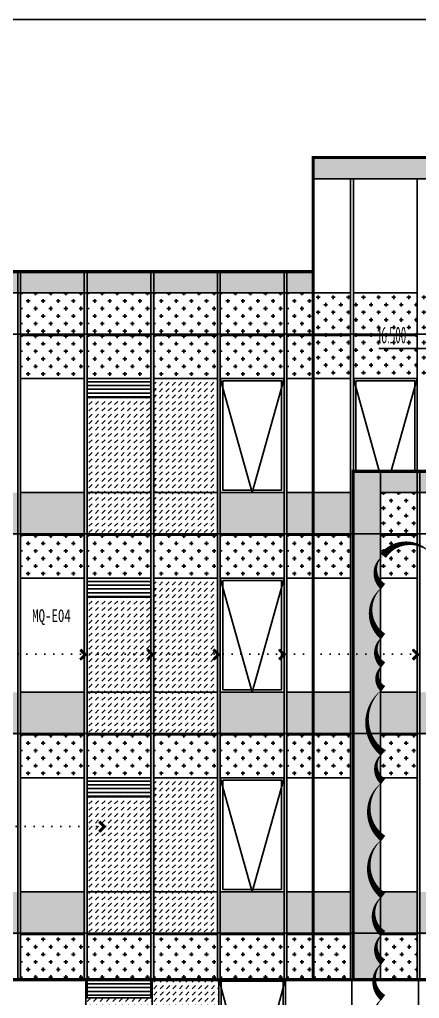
# Model space of a CAD drawing. Extents: x -863035 to 270371, y -8918 to 240488.
# Drawn here: x -294612 to -286202, y 33985 to 54575 of the extents above; entities that cross this region are included whole.
import ezdxf
from ezdxf.xclip import XClip

# ---------------------------------------------------------------- set-up
doc = ezdxf.new("R2010")
doc.units = 0
doc.header["$LTSCALE"] = 1000
doc.header["$MEASUREMENT"] = 0
doc.header["$XCLIPFRAME"] = 0
doc.linetypes.add('109-34 轴网$0$L1$0$$AUDIT_BAD_LTYPE1', pattern=[0])
doc.linetypes.add('DOT2', pattern=[0.125, 0, -0.125])
for name, color, linetype in [('01-标注_标高', 200, 'Continuous'), ('01-标注_符号', 200, 'Continuous'), ('02-TEXT_标注', 130, 'Continuous'), ('05-填充_156', 156, 'Continuous'), ('05-填充_18', 18, 'Continuous'), ('05-填充_天正', 26, 'Continuous'), ('A-C_窗', 140, 'Continuous'), ('D_铝板', 181, 'Continuous'), ('E-立面', 255, 'Continuous'), ('E-立面轮廓', 241, 'Continuous')]:
    doc.layers.add(name, color=color, linetype=linetype)
doc.layers.add('04-不打印_辅助线', color=165, linetype='Continuous', plot=False)
doc.layers.add('DIM_MODI', color=6, linetype='Continuous', plot=False)
doc.styles.add('_TCH_DIM', font='ROS1', dxfattribs={"width": 0.75, "bigfont": 'JD'})
doc.styles.add('_TCH_LABEL', font='', dxfattribs={"width": 0.75})
doc.styles.add('logo-3', font='', dxfattribs={"width": 0.8})
doc.styles.get('_TCH_LABEL').set_extended_font_data('SimSun')
doc.styles.get('logo-3').set_extended_font_data('SimSun')
doc.dimstyles.new('副本 ISO-1', dxfattribs={"dimtxt": 2.5, "dimasz": 1.5, "dimexe": 1.25, "dimexo": 0.625, "dimtad": 1, "dimdec": 0, "dimtxsty": 'logo-3', "dimblk": 'ARCHTICK', "dimcen": 2.5, "dimdle": 1, "dimadec": 0, "dimazin": 0, "dimtfac": 1, "dimtdec": 0, "dimtix": 1, "dimtmove": 0, "dimatfit": 3, "dimldrblk": 'AR', "dimfxl": 0, "dimarcsym": 0})
pattern_1 = [(45, (31079.99, 14907.46), (4e-14, 134.70384), [95.25, -95.25])]
pattern_2 = [(360, (36680, 14907.46), (158.75, 158.75), [79.375, -238.125]), (90, (36719.68, 14867.77), (-158.75, 158.75), [79.375, -238.125])]
pattern_3 = [(360, (38080, 14907.46), (158.75, 158.75), [79.375, -238.125]), (90, (38119.68, 14867.77), (-158.75, 158.75), [79.375, -238.125])]
pattern_4 = [(360, (39480, 14907.46), (158.75, 158.75), [79.375, -238.125]), (90, (39519.68, 14867.77), (-158.75, 158.75), [79.375, -238.125])]
pattern_5 = [(360, (40880, 14907.46), (158.75, 158.75), [79.375, -238.125]), (90, (40919.68, 14867.77), (-158.75, 158.75), [79.375, -238.125])]
pattern_6 = [(360, (42280, 14907.46), (158.75, 158.75), [79.375, -238.125]), (90, (42319.68, 14867.77), (-158.75, 158.75), [79.375, -238.125])]
pattern_7 = [(45, (31079.99, 19107.46), (4e-14, 134.70384), [95.25, -95.25])]
pattern_8 = [(45, (31079.99, 23307.46), (4e-14, 134.70384), [95.25, -95.25])]

# ---------------------------------------------------------------- blocks, each defined once
blk = doc.blocks.new('*U24')
at = {"layer": '05-填充_18'}
h = blk.add_hatch(color=256, dxfattribs=at)
h.dxf.hatch_style = 1
h.paths.add_polyline_path([(60, -14550), (0, -14550), (0, 310), (60, 310)])
blk.add_lwpolyline([(60, -14550), (0, -14550), (0, 310), (60, 310)], close=True)
blk = doc.blocks.new('*U25')
at = {"layer": '05-填充_18'}
h = blk.add_hatch(color=256, dxfattribs=at)
h.dxf.hatch_style = 1
h.paths.add_polyline_path([(60, -10350), (0, -10350), (0, 310), (60, 310)])
blk.add_lwpolyline([(60, -10350), (0, -10350), (0, 310), (60, 310)], close=True)
blk = doc.blocks.new('A$C2DDF4F07')
at = {"layer": 'A-C_窗'}
for points in [[(0, 2400), (1340, 2400), (1340, 0), (0, 0)], [(50, 2350), (1290, 2350), (1290, 50), (50, 50)]]:
    blk.add_lwpolyline(points, close=True, dxfattribs=at)
blk.add_lwpolyline([(0, 2400), (670, 0), (1340, 2400)], dxfattribs=at)
blk = doc.blocks.new('_ArchTick')
at = {"color": 0, "linetype": 'ByBlock', "const_width": 0.4}
blk.add_lwpolyline([(-0.5, -0.5), (0.5, 0.5)], dxfattribs=at)
blk = doc.blocks.new('*X7')
at = {"color": 0}
for p, q in [((-1012.312, 1692.723), (-1012.284, 1692.723)), ((-1012.312, 1692.722), (-1012.312, 1692.723)), ((-1012.311, 1692.724), (-1012.285, 1692.724)), ((-1012.311, 1692.721), (-1012.311, 1692.724)), ((-1012.311, 1692.722), (-1012.283, 1692.722)), ((-1012.31, 1692.725), (-1012.286, 1692.725)), ((-1012.31, 1692.72), (-1012.31, 1692.725)), ((-1012.31, 1692.721), (-1012.282, 1692.721)), ((-1012.309, 1692.726), (-1012.287, 1692.726)), ((-1012.309, 1692.719), (-1012.309, 1692.726)), ((-1012.309, 1692.72), (-1012.281, 1692.72)), ((-1012.308, 1692.727), (-1012.288, 1692.727)), ((-1012.308, 1692.718), (-1012.308, 1692.727)), ((-1012.308, 1692.719), (-1012.28, 1692.719)), ((-1012.307, 1692.728), (-1012.289, 1692.728)), ((-1012.307, 1692.717), (-1012.307, 1692.728)), ((-1012.307, 1692.718), (-1012.279, 1692.718)), ((-1012.306, 1692.729), (-1012.29, 1692.729)), ((-1012.306, 1692.716), (-1012.306, 1692.729)), ((-1012.306, 1692.717), (-1012.278, 1692.717)), ((-1012.305, 1692.73), (-1012.291, 1692.73)), ((-1012.305, 1692.715), (-1012.305, 1692.73)), ((-1012.305, 1692.716), (-1012.277, 1692.716)), ((-1012.304, 1692.731), (-1012.292, 1692.731)), ((-1012.304, 1692.714), (-1012.304, 1692.731)), ((-1012.304, 1692.715), (-1012.276, 1692.715)), ((-1012.303, 1692.732), (-1012.293, 1692.732)), ((-1012.303, 1692.713), (-1012.303, 1692.732)), ((-1012.303, 1692.714), (-1012.275, 1692.714)), ((-1012.302, 1692.733), (-1012.294, 1692.733)), ((-1012.302, 1692.712), (-1012.302, 1692.733)), ((-1012.302, 1692.713), (-1012.274, 1692.713)), ((-1012.301, 1692.734), (-1012.295, 1692.734)), ((-1012.301, 1692.711), (-1012.301, 1692.734)), ((-1012.301, 1692.712), (-1012.273, 1692.712)), ((-1012.3, 1692.735), (-1012.296, 1692.735)), ((-1012.3, 1692.71), (-1012.3, 1692.735)), ((-1012.3, 1692.711), (-1012.272, 1692.711)), ((-1012.299, 1692.736), (-1012.297, 1692.736)), ((-1012.299, 1692.709), (-1012.299, 1692.736)), ((-1012.299, 1692.71), (-1012.271, 1692.71)), ((-1012.298, 1692.708), (-1012.298, 1692.736)), ((-1012.298, 1692.709), (-1012.27, 1692.709)), ((-1012.297, 1692.707), (-1012.297, 1692.735)), ((-1012.297, 1692.708), (-1012.269, 1692.708)), ((-1012.296, 1692.706), (-1012.296, 1692.734)), ((-1012.296, 1692.707), (-1012.268, 1692.707)), ((-1012.295, 1692.705), (-1012.295, 1692.733)), ((-1012.295, 1692.706), (-1012.267, 1692.706)), ((-1012.294, 1692.704), (-1012.294, 1692.732)), ((-1012.294, 1692.705), (-1012.266, 1692.705)), ((-1012.293, 1692.703), (-1012.293, 1692.731)), ((-1012.293, 1692.704), (-1012.265, 1692.704)), ((-1012.292, 1692.702), (-1012.292, 1692.73)), ((-1012.292, 1692.703), (-1012.264, 1692.703)), ((-1012.291, 1692.701), (-1012.291, 1692.729)), ((-1012.291, 1692.702), (-1012.263, 1692.702)), ((-1012.29, 1692.7), (-1012.29, 1692.728)), ((-1012.29, 1692.701), (-1012.262, 1692.701)), ((-1012.289, 1692.699), (-1012.289, 1692.727)), ((-1012.289, 1692.7), (-1012.261, 1692.7)), ((-1012.288, 1692.698), (-1012.288, 1692.726)), ((-1012.287, 1692.697), (-1012.287, 1692.725)), ((-1012.286, 1692.696), (-1012.286, 1692.724)), ((-1012.285, 1692.695), (-1012.285, 1692.723)), ((-1012.284, 1692.694), (-1012.284, 1692.722)), ((-1012.283, 1692.693), (-1012.283, 1692.721)), ((-1012.282, 1692.692), (-1012.282, 1692.72)), ((-1012.281, 1692.691), (-1012.281, 1692.719)), ((-1012.28, 1692.69), (-1012.28, 1692.718)), ((-1012.279, 1692.689), (-1012.279, 1692.717)), ((-1012.278, 1692.688), (-1012.278, 1692.716)), ((-1012.277, 1692.687), (-1012.277, 1692.715)), ((-1012.276, 1692.686), (-1012.276, 1692.714)), ((-1012.275, 1692.685), (-1012.275, 1692.713)), ((-1012.274, 1692.684), (-1012.274, 1692.712)), ((-1012.273, 1692.683), (-1012.273, 1692.711)), ((-1012.272, 1692.682), (-1012.272, 1692.71)), ((-1012.271, 1692.681), (-1012.271, 1692.709)), ((-1012.27, 1692.68), (-1012.27, 1692.708)), ((-1012.269, 1692.679), (-1012.269, 1692.707)), ((-1012.268, 1692.678), (-1012.268, 1692.706)), ((-1012.267, 1692.677), (-1012.267, 1692.705)), ((-1012.266, 1692.676), (-1012.266, 1692.704)), ((-1012.265, 1692.675), (-1012.265, 1692.703)), ((-1012.264, 1692.674), (-1012.264, 1692.702)), ((-1012.263, 1692.673), (-1012.263, 1692.701)), ((-1012.262, 1692.672), (-1012.262, 1692.7)), ((-1012.261, 1692.671), (-1012.261, 1692.699)), ((-1012.312, 1692.618), (-1012.283, 1692.618)), ((-1012.312, 1692.617), (-1012.312, 1692.618)), ((-1012.311, 1692.619), (-1012.282, 1692.619)), ((-1012.311, 1692.616), (-1012.311, 1692.619)), ((-1012.311, 1692.617), (-1012.284, 1692.617)), ((-1012.31, 1692.62), (-1012.281, 1692.62)), ((-1012.31, 1692.615), (-1012.31, 1692.62)), ((-1012.31, 1692.616), (-1012.285, 1692.616)), ((-1012.309, 1692.621), (-1012.28, 1692.621)), ((-1012.309, 1692.614), (-1012.309, 1692.621)), ((-1012.309, 1692.615), (-1012.286, 1692.615)), ((-1012.308, 1692.622), (-1012.279, 1692.622)), ((-1012.308, 1692.613), (-1012.308, 1692.622)), ((-1012.308, 1692.614), (-1012.287, 1692.614)), ((-1012.307, 1692.623), (-1012.278, 1692.623)), ((-1012.307, 1692.612), (-1012.307, 1692.623)), ((-1012.307, 1692.613), (-1012.288, 1692.613)), ((-1012.306, 1692.624), (-1012.277, 1692.624)), ((-1012.306, 1692.611), (-1012.306, 1692.624)), ((-1012.306, 1692.612), (-1012.289, 1692.612)), ((-1012.305, 1692.625), (-1012.276, 1692.625)), ((-1012.305, 1692.61), (-1012.305, 1692.625)), ((-1012.305, 1692.611), (-1012.29, 1692.611)), ((-1012.304, 1692.626), (-1012.275, 1692.626)), ((-1012.304, 1692.609), (-1012.304, 1692.626)), ((-1012.304, 1692.61), (-1012.291, 1692.61)), ((-1012.303, 1692.627), (-1012.274, 1692.627)), ((-1012.303, 1692.608), (-1012.303, 1692.627)), ((-1012.303, 1692.609), (-1012.292, 1692.609)), ((-1012.302, 1692.628), (-1012.273, 1692.628)), ((-1012.302, 1692.607), (-1012.302, 1692.628)), ((-1012.302, 1692.608), (-1012.293, 1692.608)), ((-1012.301, 1692.629), (-1012.272, 1692.629)), ((-1012.301, 1692.606), (-1012.301, 1692.629)), ((-1012.301, 1692.607), (-1012.294, 1692.607)), ((-1012.3, 1692.63), (-1012.271, 1692.63)), ((-1012.3, 1692.605), (-1012.3, 1692.63)), ((-1012.3, 1692.606), (-1012.295, 1692.606)), ((-1012.299, 1692.631), (-1012.27, 1692.631)), ((-1012.299, 1692.604), (-1012.299, 1692.631)), ((-1012.299, 1692.605), (-1012.296, 1692.605)), ((-1012.298, 1692.632), (-1012.269, 1692.632)), ((-1012.298, 1692.603), (-1012.298, 1692.632)), ((-1012.298, 1692.604), (-1012.297, 1692.604)), ((-1012.297, 1692.633), (-1012.268, 1692.633)), ((-1012.297, 1692.604), (-1012.297, 1692.633)), ((-1012.296, 1692.634), (-1012.267, 1692.634)), ((-1012.296, 1692.605), (-1012.296, 1692.634)), ((-1012.295, 1692.635), (-1012.266, 1692.635)), ((-1012.295, 1692.606), (-1012.295, 1692.635)), ((-1012.294, 1692.636), (-1012.265, 1692.636)), ((-1012.294, 1692.607), (-1012.294, 1692.636)), ((-1012.293, 1692.637), (-1012.264, 1692.637)), ((-1012.293, 1692.608), (-1012.293, 1692.637)), ((-1012.292, 1692.638), (-1012.263, 1692.638)), ((-1012.292, 1692.609), (-1012.292, 1692.638)), ((-1012.291, 1692.639), (-1012.262, 1692.639)), ((-1012.291, 1692.61), (-1012.291, 1692.639)), ((-1012.29, 1692.64), (-1012.261, 1692.64)), ((-1012.29, 1692.611), (-1012.29, 1692.64)), ((-1012.289, 1692.641), (-1012.26, 1692.641)), ((-1012.289, 1692.612), (-1012.289, 1692.641)), ((-1012.288, 1692.699), (-1012.26, 1692.699)), ((-1012.288, 1692.642), (-1012.259, 1692.642)), ((-1012.288, 1692.613), (-1012.288, 1692.642)), ((-1012.287, 1692.698), (-1012.259, 1692.698)), ((-1012.287, 1692.643), (-1012.258, 1692.643)), ((-1012.287, 1692.614), (-1012.287, 1692.643)), ((-1012.286, 1692.697), (-1012.258, 1692.697)), ((-1012.286, 1692.644), (-1012.257, 1692.644)), ((-1012.286, 1692.615), (-1012.286, 1692.644)), ((-1012.285, 1692.696), (-1012.257, 1692.696)), ((-1012.285, 1692.645), (-1012.256, 1692.645)), ((-1012.285, 1692.616), (-1012.285, 1692.645)), ((-1012.284, 1692.695), (-1012.256, 1692.695)), ((-1012.284, 1692.646), (-1012.255, 1692.646)), ((-1012.284, 1692.617), (-1012.284, 1692.646)), ((-1012.283, 1692.694), (-1012.255, 1692.694)), ((-1012.283, 1692.647), (-1012.254, 1692.647)), ((-1012.283, 1692.618), (-1012.283, 1692.647)), ((-1012.282, 1692.693), (-1012.254, 1692.693)), ((-1012.282, 1692.648), (-1012.253, 1692.648)), ((-1012.282, 1692.619), (-1012.282, 1692.648)), ((-1012.281, 1692.692), (-1012.253, 1692.692)), ((-1012.281, 1692.649), (-1012.252, 1692.649)), ((-1012.281, 1692.62), (-1012.281, 1692.649)), ((-1012.28, 1692.691), (-1012.252, 1692.691)), ((-1012.28, 1692.65), (-1012.251, 1692.65)), ((-1012.28, 1692.621), (-1012.28, 1692.65)), ((-1012.279, 1692.69), (-1012.251, 1692.69)), ((-1012.279, 1692.651), (-1012.25, 1692.651)), ((-1012.279, 1692.622), (-1012.279, 1692.651)), ((-1012.278, 1692.689), (-1012.25, 1692.689)), ((-1012.278, 1692.652), (-1012.249, 1692.652)), ((-1012.278, 1692.623), (-1012.278, 1692.652)), ((-1012.277, 1692.688), (-1012.249, 1692.688)), ((-1012.277, 1692.653), (-1012.248, 1692.653)), ((-1012.277, 1692.624), (-1012.277, 1692.653)), ((-1012.276, 1692.687), (-1012.248, 1692.687)), ((-1012.276, 1692.654), (-1012.247, 1692.654)), ((-1012.276, 1692.625), (-1012.276, 1692.654)), ((-1012.275, 1692.686), (-1012.247, 1692.686)), ((-1012.275, 1692.655), (-1012.246, 1692.655)), ((-1012.275, 1692.626), (-1012.275, 1692.655)), ((-1012.274, 1692.685), (-1012.246, 1692.685)), ((-1012.274, 1692.656), (-1012.245, 1692.656)), ((-1012.274, 1692.627), (-1012.274, 1692.656)), ((-1012.273, 1692.684), (-1012.245, 1692.684)), ((-1012.273, 1692.657), (-1012.244, 1692.657)), ((-1012.273, 1692.628), (-1012.273, 1692.657)), ((-1012.272, 1692.683), (-1012.244, 1692.683)), ((-1012.272, 1692.658), (-1012.243, 1692.658)), ((-1012.272, 1692.629), (-1012.272, 1692.658)), ((-1012.271, 1692.682), (-1012.243, 1692.682)), ((-1012.271, 1692.659), (-1012.242, 1692.659)), ((-1012.271, 1692.63), (-1012.271, 1692.659)), ((-1012.27, 1692.681), (-1012.242, 1692.681)), ((-1012.27, 1692.66), (-1012.241, 1692.66)), ((-1012.27, 1692.631), (-1012.27, 1692.66)), ((-1012.269, 1692.68), (-1012.241, 1692.68)), ((-1012.269, 1692.661), (-1012.24, 1692.661)), ((-1012.269, 1692.632), (-1012.269, 1692.661)), ((-1012.268, 1692.679), (-1012.24, 1692.679)), ((-1012.268, 1692.662), (-1012.239, 1692.662)), ((-1012.268, 1692.633), (-1012.268, 1692.662)), ((-1012.267, 1692.678), (-1012.239, 1692.678)), ((-1012.267, 1692.663), (-1012.238, 1692.663)), ((-1012.267, 1692.634), (-1012.267, 1692.663)), ((-1012.266, 1692.677), (-1012.238, 1692.677)), ((-1012.266, 1692.664), (-1012.237, 1692.664)), ((-1012.266, 1692.635), (-1012.266, 1692.664)), ((-1012.265, 1692.676), (-1012.237, 1692.676)), ((-1012.265, 1692.665), (-1012.236, 1692.665)), ((-1012.265, 1692.636), (-1012.265, 1692.665)), ((-1012.264, 1692.675), (-1012.236, 1692.675)), ((-1012.264, 1692.666), (-1012.235, 1692.666)), ((-1012.264, 1692.637), (-1012.264, 1692.666)), ((-1012.263, 1692.674), (-1012.235, 1692.674)), ((-1012.263, 1692.667), (-1012.234, 1692.667)), ((-1012.263, 1692.638), (-1012.263, 1692.667)), ((-1012.262, 1692.673), (-1012.234, 1692.673)), ((-1012.262, 1692.668), (-1012.233, 1692.668)), ((-1012.262, 1692.639), (-1012.262, 1692.668)), ((-1012.261, 1692.672), (-1012.233, 1692.672)), ((-1012.261, 1692.669), (-1012.232, 1692.669)), ((-1012.261, 1692.64), (-1012.261, 1692.669)), ((-1012.26, 1692.67), (-1012.26, 1692.698)), ((-1012.26, 1692.671), (-1012.232, 1692.671)), ((-1012.26, 1692.67), (-1012.231, 1692.67)), ((-1012.26, 1692.641), (-1012.26, 1692.67)), ((-1012.259, 1692.642), (-1012.259, 1692.697)), ((-1012.258, 1692.643), (-1012.258, 1692.696)), ((-1012.257, 1692.644), (-1012.257, 1692.695)), ((-1012.256, 1692.645), (-1012.256, 1692.694)), ((-1012.255, 1692.646), (-1012.255, 1692.693)), ((-1012.254, 1692.647), (-1012.254, 1692.692)), ((-1012.253, 1692.648), (-1012.253, 1692.691)), ((-1012.252, 1692.649), (-1012.252, 1692.69)), ((-1012.251, 1692.65), (-1012.251, 1692.689)), ((-1012.25, 1692.651), (-1012.25, 1692.688)), ((-1012.249, 1692.652), (-1012.249, 1692.687)), ((-1012.248, 1692.653), (-1012.248, 1692.686)), ((-1012.247, 1692.654), (-1012.247, 1692.685)), ((-1012.246, 1692.655), (-1012.246, 1692.684)), ((-1012.245, 1692.656), (-1012.245, 1692.683)), ((-1012.244, 1692.657), (-1012.244, 1692.682)), ((-1012.243, 1692.658), (-1012.243, 1692.681)), ((-1012.242, 1692.659), (-1012.242, 1692.68)), ((-1012.241, 1692.66), (-1012.241, 1692.679)), ((-1012.24, 1692.661), (-1012.24, 1692.678)), ((-1012.239, 1692.662), (-1012.239, 1692.677)), ((-1012.238, 1692.663), (-1012.238, 1692.676)), ((-1012.237, 1692.664), (-1012.237, 1692.675)), ((-1012.236, 1692.665), (-1012.236, 1692.674)), ((-1012.235, 1692.666), (-1012.235, 1692.673)), ((-1012.234, 1692.667), (-1012.234, 1692.672)), ((-1012.233, 1692.668), (-1012.233, 1692.671)), ((-1012.232, 1692.669), (-1012.232, 1692.67))]:
    blk.add_line(p, q, dxfattribs=at)
blk = doc.blocks.new('A-ARROW')
blk.add_lwpolyline([(0.081, 0.052), (0.067, 0.067), (0, 0), (0.067, -0.067), (0.081, -0.052), (0.028, 0)], close=True)
at = {"rotation": 180}
blk.add_blockref('*X7', (-1012.231, 1692.67), dxfattribs=at)
blk = doc.blocks.new('AR')
at = {"xscale": -21.59999999986031, "yscale": 21.59999999999127, "zscale": 21.6, "rotation": 359.9999997162888}
blk.add_blockref('A-ARROW', (0, 0), dxfattribs=at)
blk = doc.blocks.new('A$C70DF4B89')
at = {"layer": 'A-C_窗'}
for points in [[(-1400, 2640), (0, 2640), (0, 0), (-1400, 0)], [(-1350, 2590), (-50, 2590), (-50, 50), (-1350, 50)]]:
    blk.add_lwpolyline(points, close=True, dxfattribs=at)
blk.add_lwpolyline([(-1400, 2640), (-700, 0), (0, 2640)], dxfattribs=at)
blk = doc.blocks.new('htgrsjuhytj')
at = {"layer": '05-填充_156'}
h = blk.add_hatch(dxfattribs=at)
h.set_pattern_fill('CROSS', color=136, scale=100, angle=90)
h.set_pattern_definition([(360, (36680, 24207.46), (158.75, 158.75), [79.375, -238.125]), (90, (36719.68, 24167.77), (-158.75, 158.75), [79.375, -238.125])])
h.paths.add_polyline_path([(19165.7, -5748.3), (17825.7, -5748.3), (17825.7, -6648.3), (19165.7, -6648.3)])
h = blk.add_hatch(dxfattribs=at)
h.set_pattern_fill('CROSS', color=136, scale=100, angle=90)
h.set_pattern_definition([(360, (38080, 24207.46), (158.75, 158.75), [79.375, -238.125]), (90, (38119.68, 24167.77), (-158.75, 158.75), [79.375, -238.125])])
h.paths.add_polyline_path([(20565.7, -5748.3), (19225.7, -5748.3), (19225.7, -6648.3), (20565.7, -6648.3)])
h = blk.add_hatch(dxfattribs=at)
h.set_pattern_fill('CROSS', color=136, scale=100, angle=90)
h.set_pattern_definition([(360, (39480, 24207.46), (158.75, 158.75), [79.375, -238.125]), (90, (39519.68, 24167.77), (-158.75, 158.75), [79.375, -238.125])])
h.paths.add_polyline_path([(21965.7, -5748.3), (20625.7, -5748.3), (20625.7, -6648.3), (21965.7, -6648.3)])
h = blk.add_hatch(dxfattribs=at)
h.set_pattern_fill('CROSS', color=136, scale=100, angle=90)
h.set_pattern_definition([(360, (40880, 24207.46), (158.75, 158.75), [79.375, -238.125]), (90, (40919.68, 24167.77), (-158.75, 158.75), [79.375, -238.125])])
h.paths.add_polyline_path([(23365.7, -5748.3), (22025.7, -5748.3), (22025.7, -6648.3), (23365.7, -6648.3)])
h = blk.add_hatch(dxfattribs=at)
h.set_pattern_fill('CROSS', color=136, scale=100, angle=90)
h.set_pattern_definition([(360, (42280, 24207.46), (158.75, 158.75), [79.375, -238.125]), (90, (42319.68, 24167.77), (-158.75, 158.75), [79.375, -238.125])])
h.paths.add_polyline_path([(23995.7, -5748.3), (23425.7, -5748.3), (23425.7, -6648.3), (23995.7, -6648.3)])
h = blk.add_hatch(dxfattribs=at)
h.set_pattern_fill('CROSS', color=136, scale=100, angle=90)
h.set_pattern_definition([(90, (11547.93, -171174.53), (-158.75, 158.75), [79.375, -238.125]), (180, (11587.62, -171134.84), (-158.75, -158.75), [79.375, -238.125])])
h.paths.add_polyline_path([(27625.7, -7548.3), (27995.7, -7548.3), (27995.7, -6648.3), (27625.7, -6648.3)])
h.paths.add_polyline_path([(26225.7, -7548.3), (27565.7, -7548.3), (27565.7, -6648.3), (26225.7, -6648.3)])
h.paths.add_polyline_path([(24825.7, -7548.3), (26165.7, -7548.3), (26165.7, -6648.3), (24825.7, -6648.3)])
h.paths.add_polyline_path([(23995.7, -7548.3), (24765.7, -7548.3), (24765.7, -6648.3), (23995.7, -6648.3)])
h.paths.add_polyline_path([(27625.7, -6648.3), (27995.7, -6648.3), (27995.7, -5748.3), (27625.7, -5748.3)])
h.paths.add_polyline_path([(26225.7, -6648.3), (27565.7, -6648.3), (27565.7, -5748.3), (26225.7, -5748.3)])
h.paths.add_polyline_path([(24825.7, -6648.3), (26165.7, -6648.3), (26165.7, -5748.3), (24825.7, -5748.3)])
h.paths.add_polyline_path([(23995.7, -6648.3), (24765.7, -6648.3), (24765.7, -5748.3), (23995.7, -5748.3)])
h = blk.add_hatch(dxfattribs=at)
h.set_pattern_fill('CROSS', color=136, scale=100, angle=90)
h.set_pattern_definition([(360, (36680, 23307.46), (158.75, 158.75), [79.375, -238.125]), (90, (36719.68, 23267.77), (-158.75, 158.75), [79.375, -238.125])])
h.paths.add_polyline_path([(19165.7, -6648.3), (17825.7, -6648.3), (17825.7, -7548.3), (19165.7, -7548.3)])
h = blk.add_hatch(dxfattribs=at)
h.set_pattern_fill('CROSS', color=136, scale=100, angle=90)
h.set_pattern_definition([(360, (38080, 23307.46), (158.75, 158.75), [79.375, -238.125]), (90, (38119.68, 23267.77), (-158.75, 158.75), [79.375, -238.125])])
h.paths.add_polyline_path([(20565.7, -6648.3), (19225.7, -6648.3), (19225.7, -7548.3), (20565.7, -7548.3)])
h = blk.add_hatch(dxfattribs=at)
h.set_pattern_fill('CROSS', color=136, scale=100, angle=90)
h.set_pattern_definition([(360, (39480, 23307.46), (158.75, 158.75), [79.375, -238.125]), (90, (39519.68, 23267.77), (-158.75, 158.75), [79.375, -238.125])])
h.paths.add_polyline_path([(21965.7, -6648.3), (20625.7, -6648.3), (20625.7, -7548.3), (21965.7, -7548.3)])
h = blk.add_hatch(dxfattribs=at)
h.set_pattern_fill('CROSS', color=136, scale=100, angle=90)
h.set_pattern_definition([(360, (40880, 23307.46), (158.75, 158.75), [79.375, -238.125]), (90, (40919.68, 23267.77), (-158.75, 158.75), [79.375, -238.125])])
h.paths.add_polyline_path([(23365.7, -6648.3), (22025.7, -6648.3), (22025.7, -7548.3), (23365.7, -7548.3)])
h = blk.add_hatch(dxfattribs=at)
h.set_pattern_fill('CROSS', color=136, scale=100, angle=90)
h.set_pattern_definition([(360, (42280, 23307.46), (158.75, 158.75), [79.375, -238.125]), (90, (42319.68, 23267.77), (-158.75, 158.75), [79.375, -238.125])])
h.paths.add_polyline_path([(23995.7, -6648.3), (23425.7, -6648.3), (23425.7, -7548.3), (23995.7, -7548.3)])
h = blk.add_hatch(dxfattribs=at)
h.set_pattern_fill('DASH', color=256, scale=100, angle=135)
h.set_pattern_definition(pattern_8)
h.paths.add_polyline_path([(21965.7, -7548.3), (20625.7, -7548.3), (20625.7, -10848.3), (21965.7, -10848.3)])
h = blk.add_hatch(dxfattribs=at)
h.set_pattern_fill('DASH', color=256, scale=100, angle=135)
h.set_pattern_definition(pattern_8)
h.paths.add_polyline_path([(20565.7, -7948.3), (19225.7, -7948.3), (19225.7, -10848.3), (20565.7, -10848.3)])
h = blk.add_hatch(dxfattribs=at)
h.set_pattern_fill('CROSS', color=136, scale=100, angle=90)
h.set_pattern_definition([(360, (43680, 20007.46), (158.75, 158.75), [79.375, -238.125]), (90, (43719.68, 19967.77), (-158.75, 158.75), [79.375, -238.125])])
h.paths.add_polyline_path([(26165.7, -9948.3), (25395.7, -9948.3), (25395.7, -10848.3), (26165.7, -10848.3)])
h = blk.add_hatch(dxfattribs=at)
h.set_pattern_fill('CROSS', color=136, scale=100, angle=90)
h.set_pattern_definition([(360, (36680, 19107.46), (158.75, 158.75), [79.375, -238.125]), (90, (36719.68, 19067.77), (-158.75, 158.75), [79.375, -238.125])])
h.paths.add_polyline_path([(19165.7, -10848.3), (17825.7, -10848.3), (17825.7, -11748.3), (19165.7, -11748.3)])
h = blk.add_hatch(dxfattribs=at)
h.set_pattern_fill('CROSS', color=136, scale=100, angle=90)
h.set_pattern_definition([(360, (38080, 19107.46), (158.75, 158.75), [79.375, -238.125]), (90, (38119.68, 19067.77), (-158.75, 158.75), [79.375, -238.125])])
h.paths.add_polyline_path([(20565.7, -10848.3), (19225.7, -10848.3), (19225.7, -11748.3), (20565.7, -11748.3)])
h = blk.add_hatch(dxfattribs=at)
h.set_pattern_fill('CROSS', color=136, scale=100, angle=90)
h.set_pattern_definition([(360, (39480, 19107.46), (158.75, 158.75), [79.375, -238.125]), (90, (39519.68, 19067.77), (-158.75, 158.75), [79.375, -238.125])])
h.paths.add_polyline_path([(21965.7, -10848.3), (20625.7, -10848.3), (20625.7, -11748.3), (21965.7, -11748.3)])
h = blk.add_hatch(dxfattribs=at)
h.set_pattern_fill('CROSS', color=136, scale=100, angle=90)
h.set_pattern_definition([(360, (40880, 19107.46), (158.75, 158.75), [79.375, -238.125]), (90, (40919.68, 19067.77), (-158.75, 158.75), [79.375, -238.125])])
h.paths.add_polyline_path([(23365.7, -10848.3), (22025.7, -10848.3), (22025.7, -11748.3), (23365.7, -11748.3)])
h = blk.add_hatch(dxfattribs=at)
h.set_pattern_fill('CROSS', color=136, scale=100, angle=90)
h.set_pattern_definition([(360, (42280, 19107.46), (158.75, 158.75), [79.375, -238.125]), (90, (42319.68, 19067.77), (-158.75, 158.75), [79.375, -238.125])])
h.paths.add_polyline_path([(23995.7, -10848.3), (23425.7, -10848.3), (23425.7, -11748.3), (23995.7, -11748.3)])
h = blk.add_hatch(dxfattribs=at)
h.set_pattern_fill('CROSS', color=136, scale=100, angle=90)
h.set_pattern_definition([(360, (42310, 19107.46), (158.75, 158.75), [79.375, -238.125]), (90, (42349.68, 19067.77), (-158.75, 158.75), [79.375, -238.125])])
h.paths.add_polyline_path([(24765.7, -10848.3), (23995.7, -10848.3), (23995.7, -11748.3), (24765.7, -11748.3)])
h = blk.add_hatch(dxfattribs=at)
h.set_pattern_fill('CROSS', color=136, scale=100, angle=90)
h.set_pattern_definition([(360, (43680, 19107.46), (158.75, 158.75), [79.375, -238.125]), (90, (43719.68, 19067.77), (-158.75, 158.75), [79.375, -238.125])])
h.paths.add_polyline_path([(26165.7, -10848.3), (25395.7, -10848.3), (25395.7, -11748.3), (26165.7, -11748.3)])
h = blk.add_hatch(dxfattribs=at)
h.set_pattern_fill('DASH', color=256, scale=100, angle=135)
h.set_pattern_definition(pattern_7)
h.paths.add_polyline_path([(21965.7, -11748.3), (20625.7, -11748.3), (20625.7, -15048.3), (21965.7, -15048.3)])
h = blk.add_hatch(dxfattribs=at)
h.set_pattern_fill('DASH', color=256, scale=100, angle=135)
h.set_pattern_definition(pattern_7)
h.paths.add_polyline_path([(20565.7, -12148.3), (19225.7, -12148.3), (19225.7, -15048.3), (20565.7, -15048.3)])
h = blk.add_hatch(dxfattribs=at)
h.set_pattern_fill('CROSS', color=136, scale=100, angle=90)
h.set_pattern_definition(pattern_2)
h.paths.add_polyline_path([(19165.7, -15048.3), (17825.7, -15048.3), (17825.7, -15948.3), (19165.7, -15948.3)])
h = blk.add_hatch(dxfattribs=at)
h.set_pattern_fill('CROSS', color=136, scale=100, angle=90)
h.set_pattern_definition(pattern_3)
h.paths.add_polyline_path([(20565.7, -15048.3), (19225.7, -15048.3), (19225.7, -15948.3), (20565.7, -15948.3)])
h = blk.add_hatch(dxfattribs=at)
h.set_pattern_fill('CROSS', color=136, scale=100, angle=90)
h.set_pattern_definition(pattern_4)
h.paths.add_polyline_path([(21965.7, -15048.3), (20625.7, -15048.3), (20625.7, -15948.3), (21965.7, -15948.3)])
h = blk.add_hatch(dxfattribs=at)
h.set_pattern_fill('CROSS', color=136, scale=100, angle=90)
h.set_pattern_definition(pattern_5)
h.paths.add_polyline_path([(23365.7, -15048.3), (22025.7, -15048.3), (22025.7, -15948.3), (23365.7, -15948.3)])
h = blk.add_hatch(dxfattribs=at)
h.set_pattern_fill('CROSS', color=136, scale=100, angle=90)
h.set_pattern_definition(pattern_6)
h.paths.add_polyline_path([(23995.7, -15048.3), (23425.7, -15048.3), (23425.7, -15948.3), (23995.7, -15948.3)])
h = blk.add_hatch(dxfattribs=at)
h.set_pattern_fill('CROSS', color=136, scale=100, angle=90)
h.set_pattern_definition([(360, (42310, 14907.46), (158.75, 158.75), [79.375, -238.125]), (90, (42349.68, 14867.77), (-158.75, 158.75), [79.375, -238.125])])
h.paths.add_polyline_path([(24765.7, -15048.3), (23995.7, -15048.3), (23995.7, -15948.3), (24765.7, -15948.3)])
h = blk.add_hatch(dxfattribs=at)
h.set_pattern_fill('CROSS', color=136, scale=100, angle=90)
h.set_pattern_definition([(360, (43680, 14907.46), (158.75, 158.75), [79.375, -238.125]), (90, (43719.68, 14867.77), (-158.75, 158.75), [79.375, -238.125])])
h.paths.add_polyline_path([(26165.7, -15048.3), (25395.7, -15048.3), (25395.7, -15948.3), (26165.7, -15948.3)])
h = blk.add_hatch(dxfattribs=at)
h.set_pattern_fill('DASH', color=256, scale=100, angle=135)
h.set_pattern_definition(pattern_1)
h.paths.add_polyline_path([(21965.7, -15948.3), (20625.7, -15948.3), (20625.7, -19248.3), (21965.7, -19248.3)])
h = blk.add_hatch(dxfattribs=at)
h.set_pattern_fill('DASH', color=256, scale=100, angle=135)
h.set_pattern_definition(pattern_1)
h.paths.add_polyline_path([(20565.7, -16348.3), (19225.7, -16348.3), (19225.7, -19248.3), (20565.7, -19248.3)])
h = blk.add_hatch(dxfattribs=at)
h.set_pattern_fill('CROSS', color=136, scale=100, angle=90)
h.set_pattern_definition(pattern_2)
h.paths.add_polyline_path([(19165.7, -19248.3), (17825.7, -19248.3), (17825.7, -20178.3), (19165.7, -20178.3)])
h = blk.add_hatch(dxfattribs=at)
h.set_pattern_fill('CROSS', color=136, scale=100, angle=90)
h.set_pattern_definition(pattern_3)
h.paths.add_polyline_path([(20565.7, -19248.3), (19225.7, -19248.3), (19225.7, -20178.3), (20565.7, -20178.3)])
h = blk.add_hatch(dxfattribs=at)
h.set_pattern_fill('CROSS', color=136, scale=100, angle=90)
h.set_pattern_definition(pattern_4)
h.paths.add_polyline_path([(21965.7, -19248.3), (20625.7, -19248.3), (20625.7, -20178.3), (21965.7, -20178.3)])
h = blk.add_hatch(dxfattribs=at)
h.set_pattern_fill('CROSS', color=136, scale=100, angle=90)
h.set_pattern_definition(pattern_5)
h.paths.add_polyline_path([(23365.7, -19248.3), (22025.7, -19248.3), (22025.7, -20178.3), (23365.7, -20178.3)])
h = blk.add_hatch(dxfattribs=at)
h.set_pattern_fill('CROSS', color=136, scale=100, angle=90)
h.set_pattern_definition(pattern_6)
h.paths.add_polyline_path([(23995.7, -19248.3), (23425.7, -19248.3), (23425.7, -20178.3), (23995.7, -20178.3)])
h = blk.add_hatch(dxfattribs=at)
h.set_pattern_fill('CROSS', color=136, scale=100, angle=90)
h.set_pattern_definition([(360, (42850, 14907.46), (158.75, 158.75), [79.375, -238.125]), (90, (42889.68, 14867.77), (-158.75, 158.75), [79.375, -238.125])])
h.paths.add_polyline_path([(24765.7, -19248.3), (23995.7, -19248.3), (23995.7, -20178.3), (24765.7, -20178.3)])
h = blk.add_hatch(dxfattribs=at)
h.set_pattern_fill('CROSS', color=136, scale=100, angle=90)
h.set_pattern_definition([(360, (44220, 14907.46), (158.75, 158.75), [79.375, -238.125]), (90, (44259.68, 14867.77), (-158.75, 158.75), [79.375, -238.125])])
h.paths.add_polyline_path([(26165.7, -19248.3), (25395.7, -19248.3), (25395.7, -20178.3), (26165.7, -20178.3)])
at = {"layer": '05-填充_18'}
h = blk.add_hatch(color=256, dxfattribs=at)
h.dxf.hatch_style = 1
h.paths.add_polyline_path([(42395.7, -2918.3), (23995.7, -2918.3), (23995.7, -3348.3), (42395.7, -3348.3)])
h = blk.add_hatch(color=256, dxfattribs=at)
h.dxf.hatch_style = 1
h.paths.add_polyline_path([(11395.7, -5318.3), (11395.7, -5748.3), (23995.7, -5748.3), (23995.7, -5318.3)])
h = blk.add_hatch(color=256, dxfattribs=at)
h.dxf.hatch_style = 1
h.paths.add_polyline_path([(25395.7, -9518.3), (24835.7, -9518.3), (24835.7, -20178.3), (25395.7, -20178.3)])
h = blk.add_hatch(color=256, dxfattribs=at)
h.dxf.hatch_style = 1
h.paths.add_polyline_path([(25395.7, -9518.3), (25395.7, -9948.3), (40995.7, -9948.3), (40995.7, -9518.3)])
at = {"layer": '05-填充_天正'}
h = blk.add_hatch(dxfattribs=at)
h.set_pattern_fill('AR-CONC', color=256, scale=200)
h.set_pattern_definition([(50, (11547.93, -166974.53), (364.36934, -31.87817), [38.1, -419.1]), (355, (11547.93, -166974.53), (-70.48565, 382.1133), [30.48, -335.28]), (100.451, (11578.3, -166977.2), (293.885, 350.2334), [32.38, -356.18]), (46.1842, (11547.93, -166872.93), (542.1581, -84.0847), [57.15, -628.65]), (96.6356, (11593.1, -166879.94), (474.8085, 494.8511), [48.57, -534.27]), (351.184, (11547.93, -166872.93), (474.8092, 494.8502), [45.72, -502.92]), (21, (11598.73, -166898.33), (303.22976, -204.53104), [38.1, -419.1]), (326, (11598.73, -166898.33), (123.6041, 368.3759), [30.48, -335.28]), (71.4514, (11624, -166915.38), (426.833, 163.8457), [32.38, -356.18]), (37.5, (11547.93, -166974.53), (6.17721, 169.11008), [0, -331.216, 0, -340.36, 0, -336.55]), (7.5, (11547.93, -166974.53), (133.63933, 200.36115), [0, -194.056, 0, -323.596, 0, -128.27]), (327.5, (11434.65, -166974.53), (271.18119, -11.45749), [0, -127, 0, -396.24, 0, -525.78]), (317.5, (11383.85, -166974.53), (296.25836, 50.85298), [0, -165.1, 0, -263.144, 0, -373.38])])
h.paths.add_polyline_path([(50025.7, -9948.3), (50795.7, -9948.3), (50795.7, -10848.3), (50025.7, -10848.3)])
h.paths.add_polyline_path([(48625.7, -10848.3), (49965.7, -10848.3), (49965.7, -9948.3), (48625.7, -9948.3)])
h.paths.add_polyline_path([(47225.7, -10848.3), (48565.7, -10848.3), (48565.7, -9948.3), (47225.7, -9948.3)])
h.paths.add_polyline_path([(43025.7, -9948.3), (44365.7, -9948.3), (44365.7, -10848.3), (43025.7, -10848.3)])
h.paths.add_polyline_path([(41625.7, -10848.3), (42965.7, -10848.3), (42965.7, -9948.3), (41625.7, -9948.3)])
h.paths.add_polyline_path([(41345.7, -10848.3), (41565.7, -10848.3), (41565.7, -9948.3), (41345.7, -9948.3)])
h.paths.add_polyline_path([(23995.7, -9948.3), (24765.7, -9948.3), (24765.7, -10848.3), (23995.7, -10848.3)])
h.paths.add_polyline_path([(23425.7, -10848.3), (23995.7, -10848.3), (23995.7, -9948.3), (23425.7, -9948.3)])
h.paths.add_polyline_path([(22025.7, -10848.3), (23365.7, -10848.3), (23365.7, -9948.3), (22025.7, -9948.3)])
h.paths.add_polyline_path([(17825.7, -10848.3), (19165.7, -10848.3), (19165.7, -9948.3), (17825.7, -9948.3)])
h.paths.add_polyline_path([(16425.7, -10848.3), (17765.7, -10848.3), (17765.7, -9948.3), (16425.7, -9948.3)])
h.paths.add_polyline_path([(15025.7, -10848.3), (16365.7, -10848.3), (16365.7, -9948.3), (15025.7, -9948.3)])
h.paths.add_polyline_path([(13625.7, -10848.3), (14965.7, -10848.3), (14965.7, -9948.3), (13625.7, -9948.3)])
h.paths.add_polyline_path([(11395.7, -10848.3), (12165.7, -10848.3), (12165.7, -9948.3), (11395.7, -9948.3)])
h = blk.add_hatch(dxfattribs=at)
h.set_pattern_fill('AR-CONC', color=256, scale=200)
h.set_pattern_definition([(50, (11547.93, -171174.53), (364.36934, -31.87817), [38.1, -419.1]), (355, (11547.93, -171174.53), (-70.48565, 382.1133), [30.48, -335.28]), (100.451, (11578.3, -171177.2), (293.885, 350.2334), [32.38, -356.18]), (46.1842, (11547.93, -171072.93), (542.1581, -84.0847), [57.15, -628.65]), (96.6356, (11593.1, -171079.94), (474.8085, 494.8511), [48.57, -534.27]), (351.184, (11547.93, -171072.93), (474.8092, 494.8502), [45.72, -502.92]), (21, (11598.73, -171098.33), (303.22976, -204.53104), [38.1, -419.1]), (326, (11598.73, -171098.33), (123.6041, 368.3759), [30.48, -335.28]), (71.4514, (11624, -171115.38), (426.833, 163.8457), [32.38, -356.18]), (37.5, (11547.93, -171174.53), (6.17721, 169.11008), [0, -331.216, 0, -340.36, 0, -336.55]), (7.5, (11547.93, -171174.53), (133.63933, 200.36115), [0, -194.056, 0, -323.596, 0, -128.27]), (327.5, (11434.65, -171174.53), (271.18119, -11.45749), [0, -127, 0, -396.24, 0, -525.78]), (317.5, (11383.85, -171174.53), (296.25836, 50.85298), [0, -165.1, 0, -263.144, 0, -373.38])])
h.paths.add_polyline_path([(50025.7, -14148.3), (50795.7, -14148.3), (50795.7, -15048.3), (50025.7, -15048.3)])
h.paths.add_polyline_path([(48625.7, -15048.3), (49965.7, -15048.3), (49965.7, -14148.3), (48625.7, -14148.3)])
h.paths.add_polyline_path([(47225.7, -15048.3), (48565.7, -15048.3), (48565.7, -14148.3), (47225.7, -14148.3)])
h.paths.add_polyline_path([(43025.7, -14148.3), (44365.7, -14148.3), (44365.7, -15048.3), (43025.7, -15048.3)])
h.paths.add_polyline_path([(41625.7, -15048.3), (42965.7, -15048.3), (42965.7, -14148.3), (41625.7, -14148.3)])
h.paths.add_polyline_path([(41345.7, -15048.3), (41565.7, -15048.3), (41565.7, -14148.3), (41345.7, -14148.3)])
h.paths.add_polyline_path([(40225.7, -14148.3), (40995.7, -14148.3), (40995.7, -15048.3), (40225.7, -15048.3)])
h.paths.add_polyline_path([(38825.7, -15048.3), (40165.7, -15048.3), (40165.7, -14148.3), (38825.7, -14148.3)])
h.paths.add_polyline_path([(34625.7, -14148.3), (35965.7, -14148.3), (35965.7, -15048.3), (34625.7, -15048.3)])
h.paths.add_polyline_path([(33225.7, -15048.3), (34565.7, -15048.3), (34565.7, -14148.3), (33225.7, -14148.3)])
h.paths.add_polyline_path([(31825.7, -14148.3), (33165.7, -14148.3), (33165.7, -15048.3), (31825.7, -15048.3)])
h.paths.add_polyline_path([(30425.7, -15048.3), (31765.7, -15048.3), (31765.7, -14148.3), (30425.7, -14148.3)])
h.paths.add_polyline_path([(26225.7, -14148.3), (27565.7, -14148.3), (27565.7, -15048.3), (26225.7, -15048.3)])
h.paths.add_polyline_path([(25395.7, -15048.3), (26165.7, -15048.3), (26165.7, -14148.3), (25395.7, -14148.3)])
h.paths.add_polyline_path([(23995.7, -14148.3), (24765.7, -14148.3), (24765.7, -15048.3), (23995.7, -15048.3)])
h.paths.add_polyline_path([(23425.7, -15048.3), (23995.7, -15048.3), (23995.7, -14148.3), (23425.7, -14148.3)])
h.paths.add_polyline_path([(22025.7, -15048.3), (23365.7, -15048.3), (23365.7, -14148.3), (22025.7, -14148.3)])
h.paths.add_polyline_path([(17825.7, -15048.3), (19165.7, -15048.3), (19165.7, -14148.3), (17825.7, -14148.3)])
h.paths.add_polyline_path([(16425.7, -15048.3), (17765.7, -15048.3), (17765.7, -14148.3), (16425.7, -14148.3)])
h.paths.add_polyline_path([(15025.7, -15048.3), (16365.7, -15048.3), (16365.7, -14148.3), (15025.7, -14148.3)])
h.paths.add_polyline_path([(13625.7, -15048.3), (14965.7, -15048.3), (14965.7, -14148.3), (13625.7, -14148.3)])
h.paths.add_polyline_path([(11395.7, -15048.3), (12165.7, -15048.3), (12165.7, -14148.3), (11395.7, -14148.3)])
h.paths.add_polyline_path([(10825.7, -15048.3), (11195.7, -15048.3), (11195.7, -14148.3), (10825.7, -14148.3)])
h.paths.add_polyline_path([(9425.7, -15048.3), (10765.7, -15048.3), (10765.7, -14148.3), (9425.7, -14148.3)])
h.paths.add_polyline_path([(8595.7, -15048.3), (9365.7, -15048.3), (9365.7, -14148.3), (8595.7, -14148.3)])
h = blk.add_hatch(dxfattribs=at)
h.set_pattern_fill('AR-CONC', color=256, scale=200)
h.set_pattern_definition([(50, (11547.93, -175374.53), (364.36934, -31.87817), [38.1, -419.1]), (355, (11547.93, -175374.53), (-70.48565, 382.1133), [30.48, -335.28]), (100.451, (11578.3, -175377.2), (293.885, 350.2334), [32.38, -356.18]), (46.1842, (11547.93, -175272.93), (542.1581, -84.0847), [57.15, -628.65]), (96.6356, (11593.1, -175279.94), (474.8085, 494.8511), [48.57, -534.27]), (351.184, (11547.93, -175272.93), (474.8092, 494.8502), [45.72, -502.92]), (21, (11598.73, -175298.33), (303.22976, -204.53104), [38.1, -419.1]), (326, (11598.73, -175298.33), (123.6041, 368.3759), [30.48, -335.28]), (71.4514, (11624, -175315.38), (426.833, 163.8457), [32.38, -356.18]), (37.5, (11547.93, -175374.53), (6.17721, 169.11008), [0, -331.216, 0, -340.36, 0, -336.55]), (7.5, (11547.93, -175374.53), (133.63933, 200.36115), [0, -194.056, 0, -323.596, 0, -128.27]), (327.5, (11434.65, -175374.53), (271.18119, -11.45749), [0, -127, 0, -396.24, 0, -525.78]), (317.5, (11383.85, -175374.53), (296.25836, 50.85298), [0, -165.1, 0, -263.144, 0, -373.38])])
h.paths.add_polyline_path([(50025.7, -18348.3), (50795.7, -18348.3), (50795.7, -19248.3), (50025.7, -19248.3)])
h.paths.add_polyline_path([(48625.7, -19248.3), (49965.7, -19248.3), (49965.7, -18348.3), (48625.7, -18348.3)])
h.paths.add_polyline_path([(40225.7, -18348.3), (40995.7, -18348.3), (40995.7, -19248.3), (40225.7, -19248.3)])
h.paths.add_polyline_path([(38825.7, -19248.3), (40165.7, -19248.3), (40165.7, -18348.3), (38825.7, -18348.3)])
h.paths.add_polyline_path([(34625.7, -18348.3), (35965.7, -18348.3), (35965.7, -19248.3), (34625.7, -19248.3)])
h.paths.add_polyline_path([(33225.7, -19248.3), (34565.7, -19248.3), (34565.7, -18348.3), (33225.7, -18348.3)])
h.paths.add_polyline_path([(31825.7, -18348.3), (33165.7, -18348.3), (33165.7, -19248.3), (31825.7, -19248.3)])
h.paths.add_polyline_path([(30425.7, -19248.3), (31765.7, -19248.3), (31765.7, -18348.3), (30425.7, -18348.3)])
h.paths.add_polyline_path([(26225.7, -18348.3), (27565.7, -18348.3), (27565.7, -19248.3), (26225.7, -19248.3)])
h.paths.add_polyline_path([(25395.7, -19248.3), (26165.7, -19248.3), (26165.7, -18348.3), (25395.7, -18348.3)])
h.paths.add_polyline_path([(23995.7, -18348.3), (24765.7, -18348.3), (24765.7, -19248.3), (23995.7, -19248.3)])
h.paths.add_polyline_path([(23425.7, -19248.3), (23995.7, -19248.3), (23995.7, -18348.3), (23425.7, -18348.3)])
h.paths.add_polyline_path([(22025.7, -19248.3), (23365.7, -19248.3), (23365.7, -18348.3), (22025.7, -18348.3)])
h.paths.add_polyline_path([(17825.7, -19248.3), (19165.7, -19248.3), (19165.7, -18348.3), (17825.7, -18348.3)])
h.paths.add_polyline_path([(16425.7, -19248.3), (17765.7, -19248.3), (17765.7, -18348.3), (16425.7, -18348.3)])
h.paths.add_polyline_path([(15025.7, -19248.3), (16365.7, -19248.3), (16365.7, -18348.3), (15025.7, -18348.3)])
h.paths.add_polyline_path([(13625.7, -19248.3), (14965.7, -19248.3), (14965.7, -18348.3), (13625.7, -18348.3)])
h.paths.add_polyline_path([(11395.7, -19248.3), (12165.7, -19248.3), (12165.7, -18348.3), (11395.7, -18348.3)])
h.paths.add_polyline_path([(8595.7, -19248.3), (9365.7, -19248.3), (9365.7, -18348.3), (8595.7, -18348.3)])
at = {"layer": 'A-C_窗'}
h = blk.add_hatch(dxfattribs=at)
h.set_pattern_fill('ANSI31', color=256, scale=50, angle=315)
h.set_pattern_definition([(0, (377583.865, -158544.53), (2e-14, 79.375), [])])
h.paths.add_polyline_path([(20565.7, -7548.3), (19225.7, -7548.3), (19225.7, -7948.3), (20565.7, -7948.3)])
h = blk.add_hatch(dxfattribs=at)
h.set_pattern_fill('ANSI31', color=256, scale=50, angle=315)
h.set_pattern_definition([(0, (377583.865, -162744.53), (2e-14, 79.375), [])])
h.paths.add_polyline_path([(20565.7, -11748.3), (19225.7, -11748.3), (19225.7, -12148.3), (20565.7, -12148.3)])
h = blk.add_hatch(dxfattribs=at)
h.set_pattern_fill('ANSI31', color=256, scale=50, angle=315)
h.set_pattern_definition([(0, (377583.865, -166944.53), (2e-14, 79.375), [])])
h.paths.add_polyline_path([(20565.7, -15948.3), (19225.7, -15948.3), (19225.7, -16348.3), (20565.7, -16348.3)])
at = {"layer": '01-标注_标高'}
blk.add_line((27900.9, -6918.3), (25359.5, -6918.3), dxfattribs=at)
at = {"layer": '04-不打印_辅助线'}
for points in [[(51086.2, -6618.3), (3570.3, -6618.3)], [(51086.2, -10818.3), (3570.3, -10818.3)], [(51086.2, -15018.3), (3570.3, -15018.3)], [(51086.2, -19218.3), (3570.3, -19218.3)]]:
    blk.add_lwpolyline(points, dxfattribs=at)
at = {"layer": 'A-C_窗'}
for points in [[(24765.7, -3348.3), (24765.7, -20178.3)], [(24825.7, -3348.3), (24825.7, -20178.3)], [(26165.7, -3348.3), (26165.7, -9518.3)], [(23995.7, -5748.3), (24765.7, -5748.3)], [(24825.7, -5748.3), (26165.7, -5748.3)], [(19165.7, -6648.3), (17825.7, -6648.3)], [(20565.7, -6648.3), (19225.7, -6648.3)], [(21965.7, -6648.3), (20625.7, -6648.3)], [(23365.7, -6648.3), (22025.7, -6648.3)], [(23995.7, -6648.3), (23425.7, -6648.3)], [(24765.7, -6648.3), (23995.7, -6648.3)], [(26165.7, -6648.3), (24825.7, -6648.3)], [(19165.7, -7548.3), (17825.7, -7548.3)], [(20565.7, -7548.3), (19225.7, -7548.3)], [(21965.7, -7548.3), (20625.7, -7548.3)], [(23365.7, -7548.3), (22025.7, -7548.3)], [(23995.7, -7548.3), (23425.7, -7548.3)], [(24765.7, -7548.3), (23995.7, -7548.3)], [(26165.7, -7548.3), (24825.7, -7548.3)], [(19225.7, -7948.3), (20565.7, -7948.3)], [(19165.7, -9948.3), (17825.7, -9948.3)], [(20565.7, -9948.3), (19225.7, -9948.3)], [(21965.7, -9948.3), (20625.7, -9948.3)], [(23365.7, -9948.3), (22025.7, -9948.3)], [(24765.7, -9948.3), (23425.7, -9948.3)], [(19165.7, -10848.3), (17825.7, -10848.3)], [(20565.7, -10848.3), (19225.7, -10848.3)], [(21965.7, -10848.3), (20625.7, -10848.3)], [(23365.7, -10848.3), (22025.7, -10848.3)], [(23995.7, -10848.3), (23425.7, -10848.3)], [(24765.7, -10848.3), (23995.7, -10848.3)], [(26165.7, -10848.3), (25395.7, -10848.3)], [(19165.7, -11748.3), (17825.7, -11748.3)], [(20565.7, -11748.3), (19225.7, -11748.3)], [(21965.7, -11748.3), (20625.7, -11748.3)], [(23365.7, -11748.3), (22025.7, -11748.3)], [(23995.7, -11748.3), (23425.7, -11748.3)], [(24765.7, -11748.3), (23995.7, -11748.3)], [(26165.7, -11748.3), (25395.7, -11748.3)], [(19225.7, -12148.3), (20565.7, -12148.3)], [(19165.7, -14148.3), (17825.7, -14148.3)], [(20565.7, -14148.3), (19225.7, -14148.3)], [(21965.7, -14148.3), (20625.7, -14148.3)], [(23365.7, -14148.3), (22025.7, -14148.3)], [(24765.7, -14148.3), (23425.7, -14148.3)], [(26165.7, -14148.3), (25395.7, -14148.3)], [(19165.7, -15048.3), (17825.7, -15048.3)], [(20565.7, -15048.3), (19225.7, -15048.3)], [(21965.7, -15048.3), (20625.7, -15048.3)], [(23365.7, -15048.3), (22025.7, -15048.3)], [(23995.7, -15048.3), (23425.7, -15048.3)], [(24765.7, -15048.3), (23995.7, -15048.3)], [(26165.7, -15048.3), (25395.7, -15048.3)], [(19165.7, -15948.3), (17825.7, -15948.3)], [(20565.7, -15948.3), (19225.7, -15948.3)], [(21965.7, -15948.3), (20625.7, -15948.3)], [(23365.7, -15948.3), (22025.7, -15948.3)], [(23995.7, -15948.3), (23425.7, -15948.3)], [(24765.7, -15948.3), (23995.7, -15948.3)], [(26165.7, -15948.3), (25395.7, -15948.3)], [(19225.7, -16348.3), (20565.7, -16348.3)], [(19165.7, -18348.3), (17825.7, -18348.3)], [(20565.7, -18348.3), (19225.7, -18348.3)], [(21965.7, -18348.3), (20625.7, -18348.3)], [(23365.7, -18348.3), (22025.7, -18348.3)], [(24765.7, -18348.3), (23425.7, -18348.3)], [(26165.7, -18348.3), (25395.7, -18348.3)], [(19165.7, -19248.3), (17825.7, -19248.3)], [(20565.7, -19248.3), (19225.7, -19248.3)], [(21965.7, -19248.3), (20625.7, -19248.3)], [(23365.7, -19248.3), (22025.7, -19248.3)], [(23995.7, -19248.3), (23425.7, -19248.3)], [(24765.7, -19248.3), (23995.7, -19248.3)], [(26165.7, -19248.3), (25395.7, -19248.3)]]:
    blk.add_lwpolyline(points, dxfattribs=at)
at = {"layer": 'E-立面', "linetype": '109-34 轴网$0$L1$0$$AUDIT_BAD_LTYPE1'}
for p, q in [((23995.7, -2918.3), (23995.7, -20178.3)), ((42395.7, -2918.3), (23995.7, -2918.3)), ((42395.7, -3348.3), (23995.7, -3348.3)), ((25395.7, -9518.3), (25395.7, -20178.3))]:
    blk.add_line(p, q, dxfattribs=at)
for points in [[(24835.7, -20178.3), (24835.7, -9518.3), (41345.7, -9518.3), (41345.7, -20178.3), (11195.7, -20178.3), (11195.7, -5318.3), (23995.7, -5318.3)], [(23995.7, -5748.3), (11395.7, -5748.3)], [(40995.7, -9948.3), (25395.7, -9948.3)]]:
    blk.add_lwpolyline(points, dxfattribs=at)
at = {"layer": 'E-立面轮廓', "const_width": 50}
for points in [[(23970.7, -20178.3), (23970.7, -2893.3), (42420.7, -2893.3), (42420.7, -4818.3)], [(24810.7, -20178.3), (24810.7, -9493.3), (41370.7, -9493.3), (41370.7, -20203.3), (11170.7, -20203.3), (11170.7, -5293.3), (23995.7, -5293.3)]]:
    blk.add_lwpolyline(points, dxfattribs=at)
at = {"layer": '01-标注_符号', "color": 51, "linetype": 'DOT2', "ltscale": 1.5, "xscale": 75, "yscale": 75, "zscale": 75}
for p in [(19209.7, -13357.3), (20621.7, -13357.3), (22011.1, -13357.3), (23391.1, -13357.3), (26202.3, -13357.3)]:
    blk.add_blockref('AR', p, dxfattribs=at)
at = {"layer": 'A-C_窗'}
for p in [(22025.7, -9948.3), (22025.7, -14148.3), (22025.7, -18348.3)]:
    blk.add_blockref('A$C2DDF4F07', p, dxfattribs=at)
ref = blk.add_blockref('A$C2DDF4F07', (24825.7, -9948.3), dxfattribs=at)
XClip(ref).set_block_clipping_path([(-59.9994105796, 429.9978886101), (1400.0005894204, 2399.997888645)])
at = {"layer": 'D_铝板'}
for name, p in [('*U24', (17765.7, -5628.2)), ('*U24', (19165.7, -5628.2)), ('*U24', (20565.7, -5628.2)), ('*U24', (21965.7, -5628.2)), ('*U24', (23365.7, -5628.2)), ('*U25', (26165.7, -9828.2))]:
    blk.add_blockref(name, p, dxfattribs=at)
at = {"layer": '02-TEXT_标注', "style": '_TCH_DIM', "width": 0.5625}
blk.add_text('16.500', height=350, dxfattribs=at).set_placement((25329.5, -6813.3))
at = {"layer": '01-标注_符号', "color": 51, "linetype": 'DOT2', "ltscale": 1.5}
for points in [[(50976, -13348.9), (7263.9, -13348.9)], [(19610, -16976.4), (7564.4, -16976.4)]]:
    blk.add_leader(points, dimstyle='副本 ISO-1', override={"dimasz": 75, "dimtad": 0}, dxfattribs=at)

msp = doc.modelspace()

# ---------------------------------------------------------------- linework, layer by layer
at = {"layer": '04-不打印_辅助线'}
msp.add_lwpolyline([(-312416, 54574.5), (-255645.6, 54574.5), (-255645.6, 27074.5), (-312416, 27074.5)], close=True, dxfattribs=at)

# ---------------------------------------------------------------- next in the draw order: block references
msp.add_blockref('htgrsjuhytj', (-312416, 54574.5))

# ---------------------------------------------------------------- next in the draw order: hatches: boundary and pattern name
at = {"layer": '05-填充_156'}
h = msp.add_hatch(dxfattribs=at)
h.set_pattern_fill('DASH', color=256, scale=100, angle=135)
h.set_pattern_definition([(45, (-279935.97, 69481.99), (4e-14, 134.70384), [95.25, -95.25])])
h.paths.add_polyline_path([(-290420.2, 34396.2), (-291820.2, 34396.2), (-291820.2, 30856.2), (-290420.2, 30856.2)])
h = msp.add_hatch(dxfattribs=at)
h.set_pattern_fill('DASH', color=256, scale=100, angle=135)
h.set_pattern_definition([(45, (-281335.97, 69481.99), (4e-14, 134.70384), [95.25, -95.25])])
h.paths.add_polyline_path([(-291820.2, 33996.2), (-293220.2, 33996.2), (-293220.2, 30856.2), (-291820.2, 30856.2)])
at = {"layer": 'A-C_窗'}
h = msp.add_hatch(dxfattribs=at)
h.set_pattern_fill('ANSI31', color=256, scale=50, angle=315)
h.set_pattern_definition([(0, (65167.905, -116600), (2e-14, 79.375), [])])
h.paths.add_polyline_path([(-293190.2, 34396.2), (-293190.2, 33996.2), (-291850.2, 33996.2), (-291850.2, 34396.2)])

# ---------------------------------------------------------------- next in the draw order: linework, layer by layer
for points in [[(-293220.2, 30856.2), (-293220.2, 34396.2)], [(-291820.2, 30856.2), (-291820.2, 34396.2)], [(-290420.2, 30856.2), (-290420.2, 34396.2)], [(-289020.2, 30856.2), (-289020.2, 34396.2)], [(-287620.2, 30856.2), (-287620.2, 34396.2)], [(-286220.2, 30856.2), (-286220.2, 34396.2)], [(-293220.2, 33996.2), (-291820.2, 33996.2)]]:
    msp.add_lwpolyline(points, dxfattribs=at)
msp.add_lwpolyline([(-293190.2, 33996.2), (-291850.2, 33996.2), (-291850.2, 34396.2), (-293190.2, 34396.2)], close=True, dxfattribs=at)
at = {"layer": 'DIM_MODI'}
msp.add_lwpolyline([(-285918.3, 43296.3, 0, 150, 0.5), (-286965.7, 43296.3, 0, 150, 0.5), (-286965.7, 42646.3, 0, 150, 0.5), (-286965.7, 41596.3, 0, 150, 0.5), (-286965.7, 40996.3, 0, 150, 0.5), (-286965.7, 40496.3, 0, 150, 0.5), (-286965.7, 39146.3, 0, 150, 0.5), (-286965.7, 38546.3, 0, 150, 0.5), (-286965.7, 37346.3, 0, 150, 0.5), (-286965.7, 36146.3, 0, 150, 0.5), (-286965.7, 35346.3, 0, 150, 0.5), (-286965.7, 34746.3, 0, 150, 0.5), (-286965.7, 33996.3, 0, 150, 0.5), (-286965.7, 33246.3, 0, 150, 0.5)], format="xyseb", dxfattribs=at)

# ---------------------------------------------------------------- next in the draw order: block references
at = {"layer": 'A-C_窗'}
msp.add_blockref('A$C70DF4B89', (-289020.2, 31756.2), dxfattribs=at)

# ---------------------------------------------------------------- next in the draw order: texts
at = {"layer": '01-标注_符号', "color": 7, "style": '_TCH_LABEL', "width": 0.75}
msp.add_text('MQ-E04', height=265.82, dxfattribs=at).set_placement((-294348.1, 41903.8))

doc.saveas('drawing.dxf')
